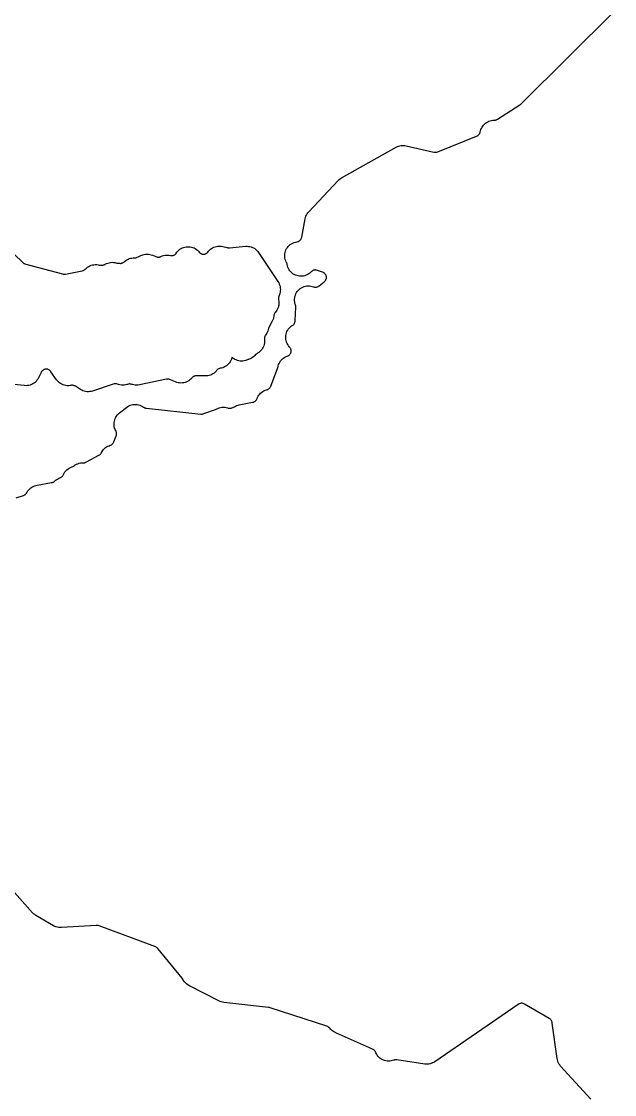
# Model space of a CAD drawing. Header units: metres. Extents: x 0 to 400, y 0 to 202.
# Drawn here: x 124.08 to 151.56, y 69.97 to 119.67 of the extents above; entities that cross this region are included whole.
import ezdxf

# ---------------------------------------------------------------- set-up
doc = ezdxf.new("R2010")
doc.units = ezdxf.units.M

msp = doc.modelspace()

# ---------------------------------------------------------------- linework, layer by layer
for points in [[(123.829, 97.6046), (124.169, 97.7136), (124.207, 97.7286), (124.232, 97.7416), (124.252, 97.7536), (124.269, 97.7666), (124.29, 97.7866), (124.306, 97.8056), (124.32, 97.8256), (124.348, 97.8746), (124.382, 97.9286), (124.421, 97.9786), (124.465, 98.0246), (124.514, 98.0666), (124.566, 98.1036), (124.621, 98.1346), (124.68, 98.1606), (124.74, 98.1806), (124.802, 98.1946), (125.477, 98.3096), (125.514, 98.3176), (125.538, 98.3256), (125.562, 98.3366), (125.582, 98.3486), (125.605, 98.3646), (125.63, 98.3866), (125.647, 98.4036), (125.694, 98.4416), (125.744, 98.4756), (125.797, 98.5056), (125.852, 98.5296), (125.886, 98.5426), (125.909, 98.5536), (125.928, 98.5656), (125.948, 98.5816), (125.966, 98.5986), (125.981, 98.6156), (125.996, 98.6366), (126.011, 98.6626), (126.025, 98.6936), (126.057, 98.7536), (126.094, 98.8096), (126.138, 98.8606), (126.186, 98.9076), (126.239, 98.9496), (126.296, 98.9856), (126.356, 99.0156), (126.42, 99.0396), (126.429, 99.0416), (126.458, 99.0536), (126.478, 99.0636), (126.497, 99.0756), (126.516, 99.0906), (126.569, 99.1286), (126.626, 99.1616), (126.686, 99.1886), (126.748, 99.2086), (126.812, 99.2226), (126.877, 99.2306), (126.943, 99.2316), (126.967, 99.2306), (126.991, 99.2316), (127.011, 99.2346), (127.036, 99.2416), (127.064, 99.2516), (127.098, 99.2686), (127.67, 99.5806), (127.706, 99.6036), (127.725, 99.6166), (127.741, 99.6326), (127.762, 99.6556), (127.775, 99.6746), (127.787, 99.6946), (127.791, 99.7016), (127.815, 99.7486), (127.849, 99.7996), (127.888, 99.8476), (127.93, 99.8916), (127.977, 99.9316), (128.027, 99.9666), (128.081, 99.9966), (128.137, 100.0216), (128.195, 100.0416), (128.203, 100.0436), (128.224, 100.0526), (128.246, 100.0636), (128.268, 100.0786), (128.289, 100.0946), (128.304, 100.1086), (128.319, 100.1266), (128.333, 100.1466), (128.345, 100.1676), (128.362, 100.2066), (128.466, 100.4736), (128.479, 100.5106), (128.484, 100.5336), (128.487, 100.5626), (128.488, 100.5856), (128.486, 100.6076), (128.482, 100.6356), (128.475, 100.6586), (128.467, 100.6796), (128.446, 100.7216), (128.442, 100.7296), (128.418, 100.7796), (128.397, 100.8406), (128.382, 100.9036), (128.373, 100.9676), (128.37, 101.0316), (128.374, 101.0966), (128.384, 101.1596), (128.401, 101.2226), (128.423, 101.2826), (128.452, 101.3406), (128.486, 101.3956), (128.525, 101.4466), (128.57, 101.4936), (128.618, 101.5356), (128.951, 101.7966), (129.004, 101.8336), (129.061, 101.8656), (129.12, 101.8926), (129.182, 101.9126), (129.246, 101.9256), (129.31, 101.9336), (129.375, 101.9346), (129.44, 101.9286), (129.504, 101.9166), (129.566, 101.8976), (129.626, 101.8736), (129.683, 101.8426), (129.737, 101.8066), (129.746, 101.8006), (129.765, 101.7886), (129.787, 101.7786), (129.812, 101.7696), (129.834, 101.7636), (129.87, 101.7586), (132.396, 101.4886), (132.433, 101.4866), (132.456, 101.4876), (132.483, 101.4906), (132.504, 101.4946), (132.537, 101.5056), (133.076, 101.7036), (133.113, 101.7186), (133.118, 101.7216), (133.178, 101.7516), (133.24, 101.7746), (133.304, 101.7906), (133.37, 101.8006), (133.436, 101.8036), (133.502, 101.7996), (133.568, 101.7896), (133.632, 101.7726), (133.659, 101.7636), (133.678, 101.7596), (133.701, 101.7576), (133.728, 101.7566), (133.755, 101.7586), (133.793, 101.7656), (133.825, 101.7736), (133.868, 101.7856), (133.889, 101.7936), (133.911, 101.8046), (133.943, 101.8256), (133.997, 101.8566), (134.054, 101.8826), (134.113, 101.9036), (134.174, 101.9176), (134.789, 102.0326), (134.828, 102.0416), (134.852, 102.0506), (134.877, 102.0616), (134.897, 102.0736), (134.918, 102.0896), (134.939, 102.1086), (134.954, 102.1246), (134.968, 102.1436), (134.982, 102.1686), (134.992, 102.1896), (134.995, 102.1966), (135.018, 102.2556), (135.046, 102.3106), (135.08, 102.3636), (135.119, 102.4126), (135.162, 102.4586), (135.21, 102.4986), (135.261, 102.5346), (135.316, 102.5656), (135.373, 102.5916), (135.432, 102.6116), (135.473, 102.6226), (135.493, 102.6306), (135.514, 102.6416), (135.538, 102.6566), (135.555, 102.6696), (135.572, 102.6866), (135.59, 102.7076), (135.604, 102.7276), (135.615, 102.7456), (135.631, 102.7826), (135.949, 103.6036), (135.961, 103.6406), (135.973, 103.6916), (135.977, 103.7126), (135.996, 103.7746), (136.02, 103.8346), (136.051, 103.8926), (136.087, 103.9456), (136.129, 103.9956), (136.175, 104.0416), (136.225, 104.0816), (136.28, 104.1176), (136.337, 104.1476), (136.398, 104.1716), (136.418, 104.1786), (136.442, 104.1886), (136.465, 104.2026), (136.481, 104.2146), (136.499, 104.2296), (136.515, 104.2476), (136.532, 104.2696), (136.545, 104.2906), (136.555, 104.3116), (136.564, 104.3366), (136.57, 104.3586), (136.574, 104.3836), (136.575, 104.4066), (136.574, 104.4326), (136.571, 104.4576), (136.565, 104.4816), (136.556, 104.5066), (136.546, 104.5286), (136.533, 104.5496), (136.521, 104.5676), (136.488, 104.6036), (136.449, 104.6516), (136.414, 104.7036), (136.384, 104.7596), (136.36, 104.8176), (136.342, 104.8776), (136.329, 104.9386), (136.323, 105.0006), (136.323, 105.0636), (136.328, 105.1266), (136.34, 105.1876), (136.357, 105.2476), (136.381, 105.3066), (136.41, 105.3616), (136.444, 105.4146), (136.483, 105.4636), (136.526, 105.5086), (136.574, 105.5496), (136.61, 105.5746), (136.614, 105.5776), (136.626, 105.5856), (136.628, 105.5866), (136.659, 105.6076), (136.679, 105.6246), (136.695, 105.6406), (136.711, 105.6606), (136.725, 105.6806), (136.736, 105.7026), (136.745, 105.7236), (136.752, 105.7496), (136.757, 105.7726), (136.76, 105.8126), (136.788, 106.4336), (136.788, 106.4726), (136.786, 106.4956), (136.781, 106.5206), (136.778, 106.5326), (136.775, 106.5416), (136.772, 106.5486), (136.753, 106.6106), (136.739, 106.6746), (136.732, 106.7386), (136.732, 106.8036), (136.738, 106.8686), (136.75, 106.9326), (136.769, 106.9946), (136.794, 107.0546), (136.824, 107.1116), (136.861, 107.1656), (136.902, 107.2156), (136.949, 107.2616), (136.999, 107.3016), (137.054, 107.3376), (137.112, 107.3666), (137.172, 107.3906), (137.235, 107.4086), (137.299, 107.4196), (137.363, 107.4246), (137.428, 107.4226), (137.493, 107.4146), (137.556, 107.3996), (137.617, 107.3796), (137.633, 107.3726), (137.655, 107.3666), (137.678, 107.3626), (137.703, 107.3616), (137.727, 107.3626), (137.754, 107.3656), (137.778, 107.3716), (137.8, 107.3786), (137.825, 107.3906), (137.846, 107.4026), (137.88, 107.4266), (138.105, 107.6096), (138.135, 107.6356), (138.151, 107.6536), (138.166, 107.6736), (138.178, 107.6926), (138.189, 107.7166), (138.199, 107.7426), (138.205, 107.7626), (138.209, 107.7856), (138.21, 107.8086), (138.209, 107.8356), (138.207, 107.8586), (138.202, 107.8796), (138.193, 107.9056), (138.182, 107.9306), (138.172, 107.9496), (138.158, 107.9696), (138.142, 107.9876), (138.127, 108.0026), (138.105, 108.0206), (138.084, 108.0336), (138.066, 108.0436), (138.029, 108.0576), (137.788, 108.1416), (137.75, 108.1526), (137.726, 108.1566), (137.701, 108.1596), (137.675, 108.1586), (137.65, 108.1566), (137.626, 108.1516), (137.605, 108.1446), (137.582, 108.1346), (137.559, 108.1226), (137.542, 108.1116), (137.521, 108.0926), (137.486, 108.0586), (137.438, 108.0156), (137.387, 107.9766), (137.331, 107.9436), (137.273, 107.9166), (137.212, 107.8956), (137.149, 107.8796), (137.086, 107.8716), (137.021, 107.8686), (136.957, 107.8726), (136.893, 107.8826), (136.831, 107.8996), (136.771, 107.9216), (136.713, 107.9506), (136.658, 107.9846), (136.607, 108.0236), (136.56, 108.0676), (136.518, 108.1166), (136.481, 108.1696), (136.449, 108.2256), (136.423, 108.2846), (136.403, 108.3456), (136.389, 108.4086), (136.383, 108.4436), (136.376, 108.4696), (136.368, 108.4916), (136.35, 108.5256), (136.323, 108.5846), (136.302, 108.6466), (136.288, 108.7096), (136.28, 108.7736), (136.278, 108.8386), (136.283, 108.9036), (136.294, 108.9676), (136.312, 109.0306), (136.336, 109.0906), (136.366, 109.1486), (136.401, 109.2026), (136.442, 109.2536), (136.487, 109.2996), (136.537, 109.3416), (136.591, 109.3776), (136.648, 109.4086), (136.708, 109.4326), (136.771, 109.4516), (136.834, 109.4636), (136.86, 109.4676), (136.887, 109.4746), (136.909, 109.4816), (136.929, 109.4916), (136.952, 109.5046), (136.974, 109.5206), (136.993, 109.5386), (137.008, 109.5546), (137.023, 109.5746), (137.037, 109.5986), (137.046, 109.6166), (137.054, 109.6416), (137.065, 109.6856), (137.228, 110.5296), (137.242, 110.5896), (137.262, 110.6466), (137.287, 110.7026), (137.317, 110.7556), (137.352, 110.8056), (137.392, 110.8516), (138.758, 112.3026), (138.805, 112.3476), (138.857, 112.3886), (138.912, 112.4236), (141.442, 113.8496), (141.495, 113.8756), (141.551, 113.8976), (141.609, 113.9146), (141.668, 113.9256), (141.727, 113.9316), (141.787, 113.9316), (141.847, 113.9266), (141.906, 113.9156), (143.183, 113.6206), (143.225, 113.6136), (143.247, 113.6116), (143.274, 113.6126), (143.301, 113.6156), (143.324, 113.6206), (143.365, 113.6346), (145.166, 114.3536), (145.201, 114.3686), (145.22, 114.3796), (145.24, 114.3946), (145.259, 114.4106), (145.275, 114.4266), (145.291, 114.4476), (145.303, 114.4656), (145.313, 114.4846), (145.323, 114.5096), (145.334, 114.5446), (145.347, 114.6006), (145.365, 114.6596), (145.388, 114.7166), (145.416, 114.7716), (145.449, 114.8236), (145.487, 114.8726), (145.53, 114.9166), (145.577, 114.9566), (145.627, 114.9926), (145.68, 115.0236), (145.736, 115.0496), (145.795, 115.0696), (145.854, 115.0836), (145.915, 115.0926), (145.977, 115.0956), (145.982, 115.0956), (146.015, 115.0976), (146.036, 115.1006), (146.061, 115.1076), (146.085, 115.1156), (146.104, 115.1236), (146.136, 115.1436), (147.173, 115.8106), (147.209, 115.8366), (147.243, 115.8666), (151.556, 120.1406)], [(123.336, 109.2826), (124.145, 108.5056), (124.176, 108.4786), (124.193, 108.4666), (124.217, 108.4526), (124.24, 108.4426), (124.277, 108.4306), (125.982, 107.9746), (126.018, 107.9666), (126.04, 107.9646), (126.062, 107.9636), (126.083, 107.9646), (126.123, 107.9706), (126.897, 108.1216), (126.933, 108.1296), (126.956, 108.1386), (126.978, 108.1476), (126.999, 108.1606), (127.018, 108.1746), (127.036, 108.1906), (127.048, 108.2036), (127.094, 108.2486), (127.144, 108.2876), (127.198, 108.3226), (127.255, 108.3516), (127.315, 108.3746), (127.377, 108.3926), (127.44, 108.4036), (127.503, 108.4086), (127.567, 108.4066), (127.631, 108.3996), (127.686, 108.3876), (127.693, 108.3856), (127.707, 108.3836), (127.73, 108.3826), (127.77, 108.3836), (127.844, 108.3896), (127.886, 108.3956), (127.909, 108.4016), (127.931, 108.4086), (127.954, 108.4196), (127.966, 108.4266), (128.025, 108.4566), (128.086, 108.4806), (128.15, 108.4976), (128.214, 108.5086), (128.28, 108.5136), (128.346, 108.5116), (128.411, 108.5026), (128.458, 108.4906), (128.507, 108.4816), (128.614, 108.4676), (128.654, 108.4646), (128.676, 108.4646), (128.702, 108.4676), (128.729, 108.4736), (128.754, 108.4826), (128.775, 108.4916), (128.797, 108.5036), (128.818, 108.5196), (128.861, 108.5576), (128.91, 108.5966), (128.962, 108.6306), (129.018, 108.6596), (129.076, 108.6836), (129.136, 108.7006), (129.197, 108.7126), (129.259, 108.7186), (129.322, 108.7186), (129.329, 108.7186), (129.356, 108.7196), (129.382, 108.7236), (129.405, 108.7296), (129.429, 108.7386), (129.449, 108.7476), (129.491, 108.7746), (129.548, 108.8056), (129.608, 108.8316), (129.67, 108.8516), (129.692, 108.8576), (129.694, 108.8576), (129.759, 108.8766), (129.826, 108.8886), (129.894, 108.8936), (129.961, 108.8916), (130.029, 108.8816), (130.094, 108.8656), (130.158, 108.8426), (130.312, 108.7776), (130.35, 108.7636), (130.372, 108.7576), (130.399, 108.7536), (130.426, 108.7526), (130.45, 108.7536), (130.473, 108.7566), (130.498, 108.7636), (130.518, 108.7706), (130.542, 108.7826), (130.603, 108.8086), (130.667, 108.8286), (130.732, 108.8416), (130.799, 108.8476), (130.865, 108.8476), (130.931, 108.8406), (130.988, 108.8286), (130.996, 108.8266), (131.015, 108.8236), (131.038, 108.8226), (131.063, 108.8236), (131.085, 108.8256), (131.111, 108.8326), (131.134, 108.8396), (131.154, 108.8486), (131.177, 108.8616), (131.196, 108.8746), (131.214, 108.8906), (131.232, 108.9096), (131.245, 108.9256), (131.25, 108.9346), (131.286, 108.9866), (131.327, 109.0346), (131.372, 109.0786), (131.421, 109.1176), (131.474, 109.1516), (131.53, 109.1806), (131.588, 109.2036), (131.648, 109.2216), (131.71, 109.2336), (131.773, 109.2386), (131.835, 109.2386), (131.898, 109.2326), (131.959, 109.2196), (132.019, 109.2016), (132.077, 109.1776), (132.133, 109.1476), (132.185, 109.1126), (132.234, 109.0726), (132.278, 109.0286), (132.318, 108.9806), (132.321, 108.9766), (132.339, 108.9576), (132.357, 108.9416), (132.372, 108.9306), (132.396, 108.9166), (132.42, 108.9056), (132.443, 108.8976), (132.465, 108.8916), (132.489, 108.8886), (132.514, 108.8876), (132.538, 108.8886), (132.563, 108.8926), (132.587, 108.8986), (132.61, 108.9066), (132.632, 108.9176), (132.655, 108.9306), (132.672, 108.9436), (132.69, 108.9606), (132.717, 108.9896), (132.75, 109.0296), (132.791, 109.0756), (132.836, 109.1176), (132.885, 109.1546), (132.938, 109.1876), (132.993, 109.2146), (133.051, 109.2366), (133.111, 109.2526), (133.171, 109.2636), (133.233, 109.2686), (133.295, 109.2676), (133.356, 109.2606), (133.416, 109.2476), (133.608, 109.1976), (133.643, 109.1896), (133.664, 109.1866), (133.684, 109.1866), (133.719, 109.1886), (134.47, 109.2546), (134.534, 109.2576), (134.597, 109.2536), (134.659, 109.2446), (134.72, 109.2286), (134.779, 109.2066), (134.836, 109.1796), (134.89, 109.1466), (134.941, 109.1086), (134.987, 109.0666), (135.03, 109.0196), (135.067, 108.9686), (135.965, 107.6206), (135.998, 107.5656), (136.025, 107.5086), (136.047, 107.4476), (136.062, 107.3856), (136.071, 107.3226), (136.074, 107.2586), (136.071, 107.1946), (136.061, 107.1316), (136.045, 107.0696), (136.001, 106.9286), (135.991, 106.8876), (135.987, 106.8636), (135.986, 106.8416), (135.987, 106.8166), (135.989, 106.7936), (135.992, 106.7826), (136.003, 106.7216), (136.009, 106.6596), (136.008, 106.5976), (136.001, 106.5366), (135.989, 106.4756), (135.971, 106.4166), (135.947, 106.3596), (135.918, 106.3046), (135.884, 106.2536), (135.845, 106.2046), (135.83, 106.1876), (135.816, 106.1676), (135.802, 106.1436), (135.791, 106.1196), (135.784, 106.0976), (135.779, 106.0736), (135.773, 106.0286), (135.773, 106.0266), (135.772, 106.0166), (135.771, 106.0126), (135.764, 105.9656), (135.75, 105.9056), (135.729, 105.8466), (135.703, 105.7906), (135.548, 105.4906), (135.531, 105.4536), (135.524, 105.4336), (135.516, 105.4006), (135.5, 105.3436), (135.479, 105.2886), (135.453, 105.2356), (135.423, 105.1846), (135.387, 105.1376), (135.384, 105.1326), (135.372, 105.1156), (135.363, 105.0976), (135.352, 105.0706), (135.344, 105.0446), (135.34, 105.0226), (135.338, 104.9986), (135.339, 104.9546), (135.342, 104.9086), (135.343, 104.8436), (135.337, 104.7786), (135.325, 104.7146), (135.306, 104.6516), (135.281, 104.5916), (135.251, 104.5346), (135.214, 104.4796), (135.173, 104.4296), (135.126, 104.3836), (135.076, 104.3436), (135.021, 104.3076), (135.009, 104.3016), (134.98, 104.2826), (134.958, 104.2666), (134.931, 104.2406), (134.885, 104.1936), (134.84, 104.1506), (134.79, 104.1126), (134.738, 104.0796), (134.682, 104.0516), (134.624, 104.0286), (134.598, 104.0206), (134.572, 104.0086), (134.57, 104.0076), (134.564, 104.0056), (134.548, 103.9976), (134.513, 103.9826), (134.453, 103.9636), (134.392, 103.9496), (134.33, 103.9416), (134.268, 103.9396), (134.206, 103.9436), (134.144, 103.9536), (134.084, 103.9696), (134.025, 103.9916), (133.969, 104.0196), (133.916, 104.0516), (133.866, 104.0896), (133.838, 104.1156), (133.831, 104.0826), (133.811, 104.0216), (133.786, 103.9626), (133.754, 103.9066), (133.718, 103.8546), (133.676, 103.8056), (133.63, 103.7606), (133.579, 103.7216), (133.525, 103.6866), (133.467, 103.6586), (133.407, 103.6346), (133.346, 103.6176), (133.288, 103.6056), (133.249, 103.5946), (133.227, 103.5866), (133.206, 103.5756), (133.186, 103.5626), (133.165, 103.5466), (133.145, 103.5286), (133.124, 103.5056), (133.096, 103.4696), (133.052, 103.4246), (133.004, 103.3836), (132.952, 103.3476), (132.896, 103.3176), (132.838, 103.2926), (132.778, 103.2726), (132.716, 103.2596), (132.654, 103.2516), (132.591, 103.2506), (132.528, 103.2556), (132.48, 103.2616), (132.439, 103.2636), (132.187, 103.2576), (132.145, 103.2536), (132.119, 103.2496), (132.098, 103.2436), (132.073, 103.2336), (132.051, 103.2226), (132.031, 103.2096), (132.01, 103.1926), (131.992, 103.1756), (131.973, 103.1536), (131.93, 103.1076), (131.883, 103.0656), (131.831, 103.0286), (131.776, 102.9966), (131.719, 102.9706), (131.659, 102.9506), (131.598, 102.9356), (131.535, 102.9266), (131.472, 102.9246), (131.408, 102.9286), (131.346, 102.9386), (131.285, 102.9546), (131.225, 102.9766), (130.984, 103.0786), (130.947, 103.0926), (130.923, 103.0986), (130.898, 103.1026), (130.875, 103.1036), (130.847, 103.1026), (130.804, 103.0956), (129.549, 102.8346), (129.485, 102.8246), (129.42, 102.8206), (129.355, 102.8236), (129.29, 102.8336), (129.227, 102.8496), (129.199, 102.8596), (129.158, 102.8716), (129.132, 102.8766), (129.107, 102.8796), (129.085, 102.8796), (129.061, 102.8776), (129.035, 102.8716), (128.996, 102.8606), (128.98, 102.8556), (128.961, 102.8486), (128.899, 102.8336), (128.836, 102.8246), (128.772, 102.8226), (128.709, 102.8266), (128.646, 102.8366), (128.584, 102.8526), (128.525, 102.8746), (128.523, 102.8756), (128.496, 102.8846), (128.47, 102.8906), (128.444, 102.8936), (128.421, 102.8936), (128.398, 102.8926), (128.371, 102.8876), (128.331, 102.8756), (127.372, 102.5526), (127.31, 102.5346), (127.247, 102.5236), (127.183, 102.5186), (127.119, 102.5206), (127.055, 102.5276), (126.992, 102.5426), (126.931, 102.5626), (126.872, 102.5886), (126.816, 102.6206), (126.579, 102.7726), (126.547, 102.7906), (126.525, 102.7996), (126.501, 102.8086), (126.477, 102.8146), (126.453, 102.8176), (126.431, 102.8186), (126.405, 102.8176), (126.369, 102.8116), (126.337, 102.8056), (126.272, 102.7986), (126.206, 102.7986), (126.14, 102.8046), (126.075, 102.8186), (126.012, 102.8376), (125.952, 102.8636), (125.894, 102.8956), (125.84, 102.9336), (125.79, 102.9766), (125.744, 103.0246), (125.704, 103.0766), (125.448, 103.4466), (125.421, 103.4806), (125.403, 103.5006), (125.387, 103.5146), (125.365, 103.5296), (125.345, 103.5416), (125.319, 103.5536), (125.298, 103.5606), (125.276, 103.5656), (125.247, 103.5686), (125.224, 103.5696), (125.201, 103.5676), (125.175, 103.5636), (125.151, 103.5566), (125.128, 103.5476), (125.104, 103.5356), (125.083, 103.5226), (125.067, 103.5096), (125.047, 103.4906), (125.03, 103.4706), (125.017, 103.4526), (124.998, 103.4176), (124.87, 103.1596), (124.838, 103.1026), (124.801, 103.0496), (124.759, 102.9996), (124.711, 102.9556), (124.66, 102.9156), (124.605, 102.8806), (124.547, 102.8516), (124.486, 102.8296), (124.423, 102.8126), (124.359, 102.8026), (124.294, 102.7986), (124.229, 102.8016), (122.892, 102.9256)], [(150.459, 69.7636), (149.058, 71.2916), (149.017, 71.3426), (148.98, 71.3966), (148.949, 71.4546), (148.924, 71.5156), (148.906, 71.5786), (148.894, 71.6426), (148.672, 73.2846), (148.665, 73.3236), (148.656, 73.3506), (148.647, 73.3746), (148.635, 73.3976), (148.62, 73.4196), (148.606, 73.4366), (148.588, 73.4546), (148.569, 73.4706), (148.534, 73.4926), (147.386, 74.1596), (147.35, 74.1786), (147.327, 74.1866), (147.301, 74.1936), (147.277, 74.1976), (147.252, 74.1996), (147.227, 74.1986), (147.198, 74.1946), (147.173, 74.1886), (147.149, 74.1796), (147.126, 74.1686), (147.089, 74.1466), (143.23, 71.4926), (143.179, 71.4606), (143.124, 71.4336), (143.067, 71.4116), (143.009, 71.3956), (142.949, 71.3846), (142.888, 71.3786), (142.828, 71.3796), (142.767, 71.3856), (141.477, 71.5786), (141.44, 71.5826), (141.416, 71.5826), (141.391, 71.5806), (141.368, 71.5766), (141.348, 71.5706), (141.334, 71.5646), (141.275, 71.5446), (141.214, 71.5296), (141.153, 71.5206), (141.09, 71.5176), (141.028, 71.5206), (140.966, 71.5296), (140.905, 71.5446), (140.847, 71.5656), (140.79, 71.5916), (140.736, 71.6236), (140.686, 71.6596), (140.639, 71.7016), (140.596, 71.7466), (140.558, 71.7966), (140.525, 71.8496), (140.498, 71.9056), (140.479, 71.9466), (140.467, 71.9696), (140.452, 71.9896), (140.436, 72.0086), (140.419, 72.0246), (140.399, 72.0406), (140.378, 72.0546), (140.345, 72.0706), (138.673, 72.8186), (138.64, 72.8316), (138.587, 72.8566), (138.535, 72.8856), (138.487, 72.9196), (138.442, 72.9576), (138.4, 72.9996), (138.363, 73.0446), (138.359, 73.0486), (138.341, 73.0696), (138.326, 73.0836), (138.305, 73.0996), (138.284, 73.1126), (138.264, 73.1226), (138.225, 73.1376), (135.603, 73.9896), (135.565, 73.9996), (135.524, 74.0066), (133.453, 74.2376), (133.394, 74.2466), (133.337, 74.2616), (133.281, 74.2816), (133.227, 74.3066), (131.842, 75.0236), (131.783, 75.0576), (131.729, 75.0976), (131.679, 75.1436), (131.633, 75.1946), (131.594, 75.2496), (131.582, 75.2706), (131.58, 75.2736), (131.55, 75.3226), (131.526, 75.3566), (130.395, 76.7346), (130.363, 76.7686), (130.342, 76.7876), (130.324, 76.7996), (130.299, 76.8136), (130.257, 76.8326), (127.679, 77.7846), (127.636, 77.7986), (127.613, 77.8036), (127.588, 77.8056), (127.542, 77.8046), (125.934, 77.7016), (125.87, 77.7006), (125.806, 77.7066), (125.743, 77.7186), (125.681, 77.7356), (125.622, 77.7596), (125.565, 77.7896), (124.754, 78.2656), (124.698, 78.3026), (124.647, 78.3446), (124.6, 78.3916), (122.57, 80.6516)]]:
    msp.add_lwpolyline(points)

doc.saveas('drawing.dxf')
